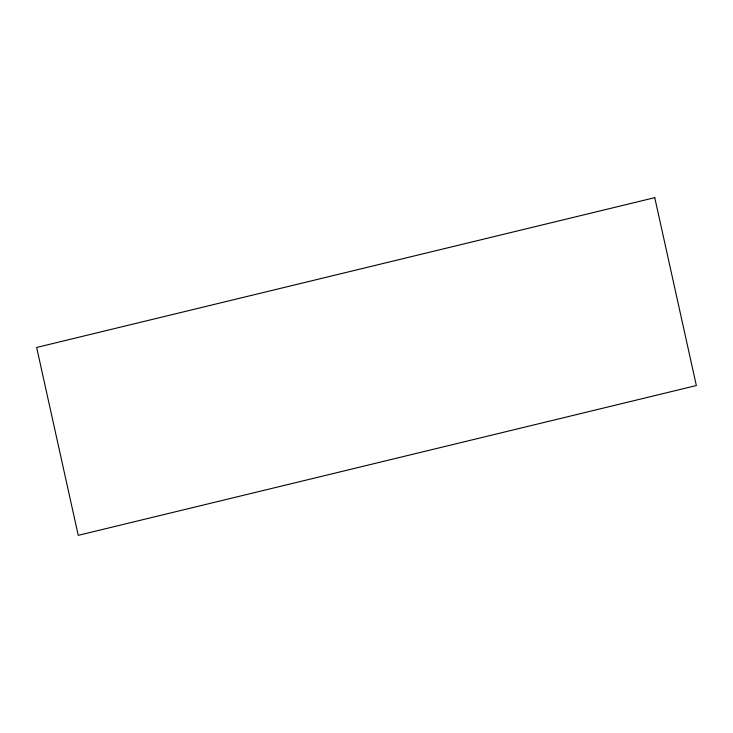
<?xml version="1.0" encoding="UTF-8"?>
<svg xmlns="http://www.w3.org/2000/svg" width="733" height="733" viewBox="0 0 733 733"><rect width="100%" height="100%" fill="white"/><g stroke="black" fill="none" stroke-linecap="round" stroke-linejoin="round"><path stroke-width="1.1" d="M654.752 197.663L36.65 347.451L78.248 535.337L696.35 385.549L654.752 197.663"/></g></svg>
